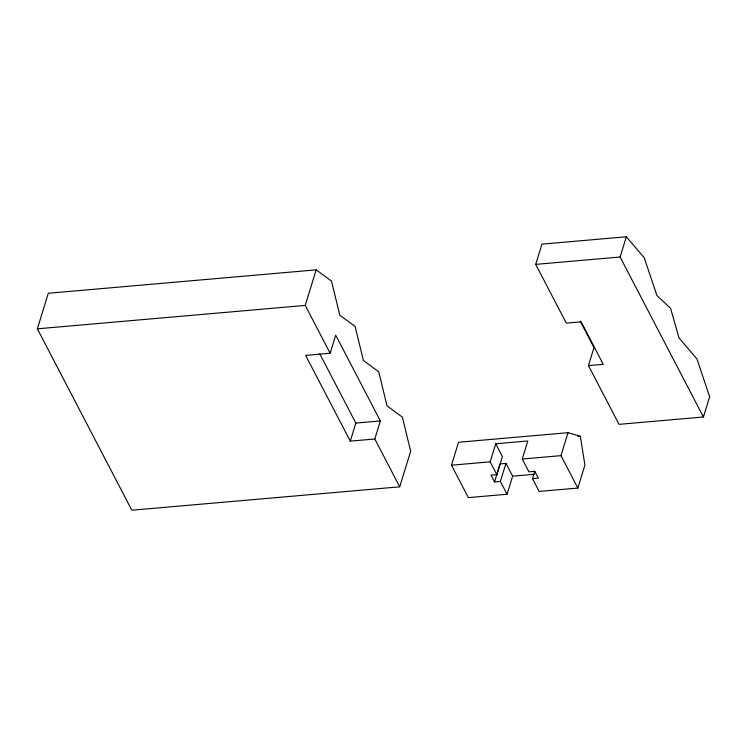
<?xml version="1.0" encoding="UTF-8"?>
<svg xmlns="http://www.w3.org/2000/svg" width="747" height="747" viewBox="0 0 747 747"><rect width="100%" height="100%" fill="white"/><g stroke="black" fill="none" stroke-linecap="round" stroke-linejoin="round"><path stroke-width="1.12" d="M37.35 328.82L48.294 293.263L316.177 269.854L331.509 281.096L339.801 315.206L355.124 326.448L363.415 360.549L378.748 371.791L387.039 405.901L402.372 417.143L410.663 451.253L399.72 486.82L131.836 510.229L37.35 328.82L305.234 305.42L330.146 353.238L305.626 355.385L350.287 441.132L374.807 438.993L399.72 486.82M305.234 305.42L316.177 269.854M330.146 353.238L335.702 335.188L380.363 420.944L374.807 438.993M350.287 441.132L355.843 423.082L319.791 353.863M507.064 494.243L500.397 481.432L494.551 481.946L500.098 463.896L505.952 463.383L512.619 476.184L507.064 494.243L468.36 497.623L451.477 465.213L458.546 442.252L568.028 432.69L580.344 436.285L584.91 465.101L577.851 488.052L539.138 491.433L532.471 478.631L534.759 471.198M588.431 365.61L603.259 364.312L581.129 321.836L566.301 323.124L535.711 264.382L541.93 244.148L626.331 236.771L644.222 257.724L656.921 295.523L670.582 308.334L679.051 337.999L696.942 358.952L709.65 396.75L703.422 416.985L619.03 424.352L588.431 365.61L593.986 347.56L580.288 321.257M494.551 481.946L491.003 475.148L496.848 474.634L490.181 461.823L495.737 443.774L527.812 440.973L522.265 459.022L528.932 471.833L534.777 471.32L538.326 478.117L532.471 478.631M496.848 474.634L502.404 456.576L495.737 443.774M500.397 481.432L505.952 463.383M703.422 416.985L620.103 257.005L626.331 236.771M577.851 488.052L560.969 455.642L568.028 432.69M535.711 264.382L620.103 257.005M355.843 423.082L380.363 420.944M578.038 436.481L580.344 436.285M451.477 465.213L490.181 461.823M522.265 459.022L560.969 455.642M512.619 476.184L534.385 474.289"/></g></svg>
